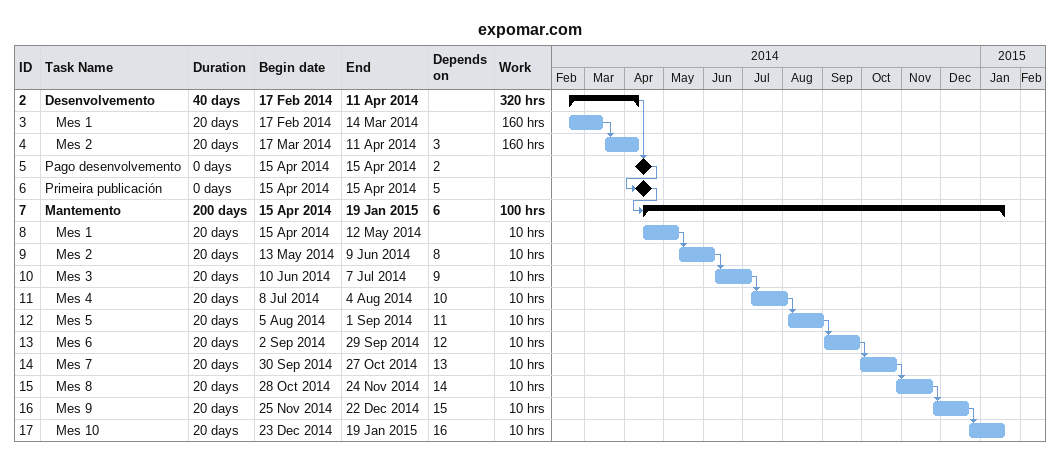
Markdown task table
expomar.com

| ID | Level | Task | Duration | Start | Finish | Predecessors | Work (h) |
|---|---|---|---|---|---|---|---|
| 2 | 1 | **Desenvolvemento** | 40d | 2014-02-17 | 2014-04-11 |  | 320 |
| 3 | 2 | Mes 1 | 20d | 2014-02-17 | 2014-03-14 |  | 160 |
| 4 | 2 | Mes 2 | 20d | 2014-03-17 | 2014-04-11 | 3 | 160 |
| 5 | 1 | Pago desenvolvemento | 0d | 2014-04-15 | 2014-04-15 | 2 |  |
| 6 | 1 | Primeira publicación | 0d | 2014-04-15 | 2014-04-15 | 5 |  |
| 7 | 1 | **Mantemento** | 200d | 2014-04-15 | 2015-01-19 | 6 | 100 |
| 8 | 2 | Mes 1 | 20d | 2014-04-15 | 2014-05-12 |  | 10 |
| 9 | 2 | Mes 2 | 20d | 2014-05-13 | 2014-06-09 | 8 | 10 |
| 10 | 2 | Mes 3 | 20d | 2014-06-10 | 2014-07-07 | 9 | 10 |
| 11 | 2 | Mes 4 | 20d | 2014-07-08 | 2014-08-04 | 10 | 10 |
| 12 | 2 | Mes 5 | 20d | 2014-08-05 | 2014-09-01 | 11 | 10 |
| 13 | 2 | Mes 6 | 20d | 2014-09-02 | 2014-09-29 | 12 | 10 |
| 14 | 2 | Mes 7 | 20d | 2014-09-30 | 2014-10-27 | 13 | 10 |
| 15 | 2 | Mes 8 | 20d | 2014-10-28 | 2014-11-24 | 14 | 10 |
| 16 | 2 | Mes 9 | 20d | 2014-11-25 | 2014-12-22 | 15 | 10 |
| 17 | 2 | Mes 10 | 20d | 2014-12-23 | 2015-01-19 | 16 | 10 |
